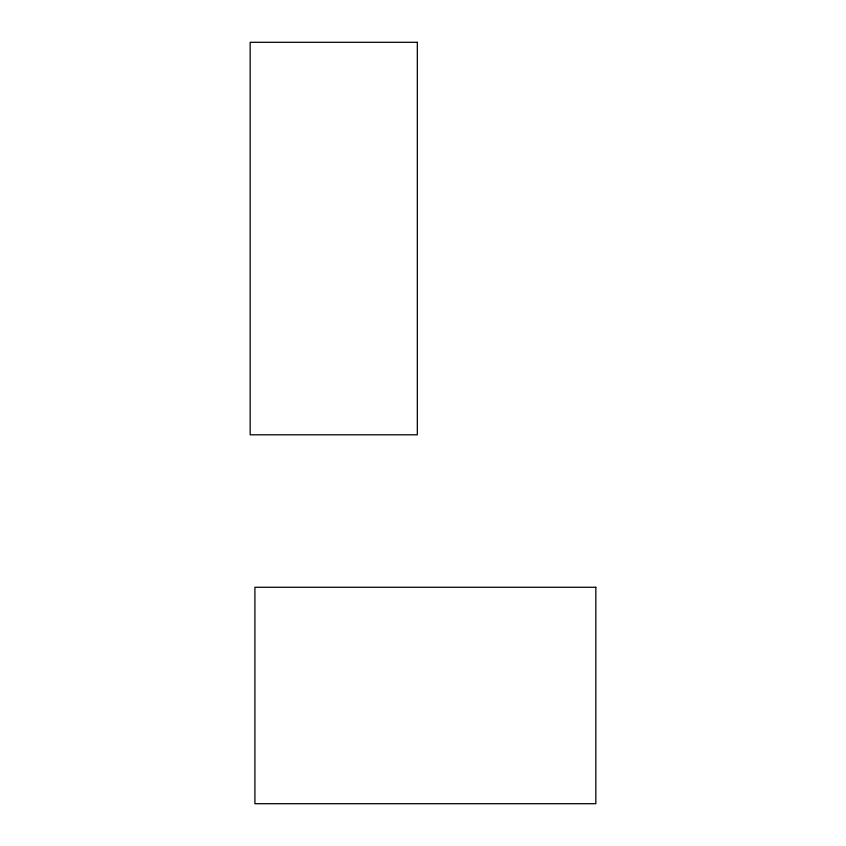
<?xml version="1.0" encoding="UTF-8"?>
<svg xmlns="http://www.w3.org/2000/svg" width="846" height="846" viewBox="0 0 846 846"><rect width="100%" height="100%" fill="white"/><g stroke="black" fill="none" stroke-linecap="round" stroke-linejoin="round"><path stroke-width="1.27" d="M417.321 42.3L250.162 42.3L250.162 434.802L417.321 434.802L417.321 42.3M595.838 587.272L254.91 587.272L254.91 803.7L595.838 803.7L595.838 587.272"/></g></svg>
